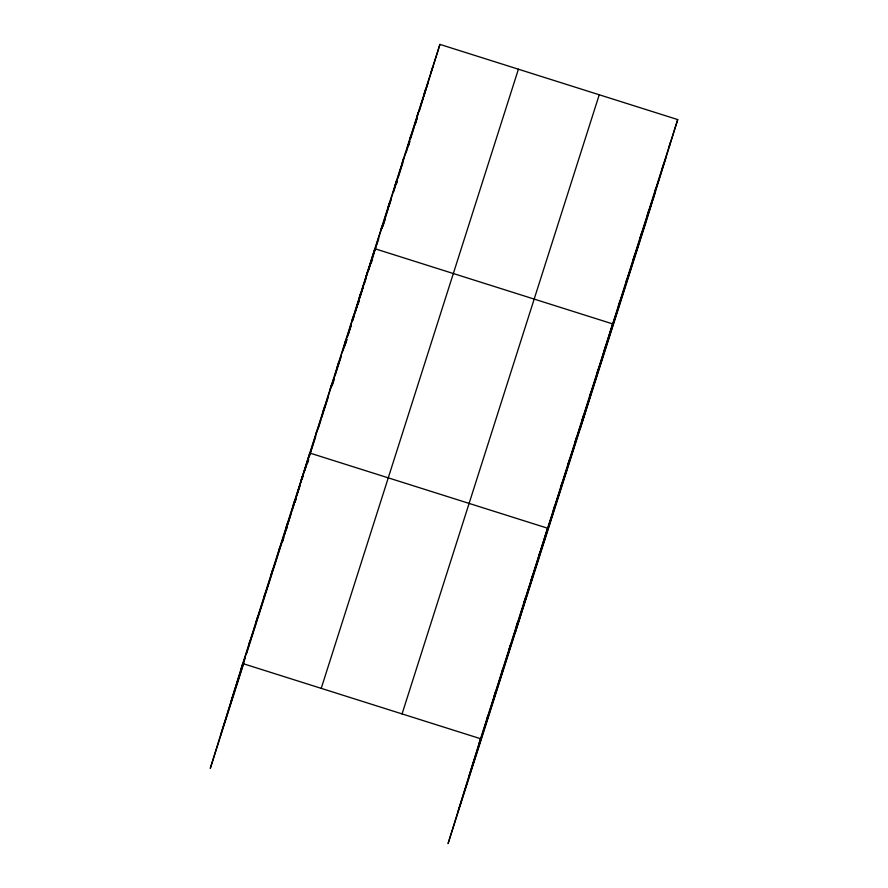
<?xml version="1.0" encoding="UTF-8"?>
<svg xmlns="http://www.w3.org/2000/svg" width="888" height="888" viewBox="0 0 888 888"><rect width="100%" height="100%" fill="white"/><g stroke="black" fill="none" stroke-linecap="round" stroke-linejoin="round"><path stroke-width="1.33" d="M248.707 644.966L250.194 640.148M256.155 621.578L257.642 616.76M263.603 598.19L265.09 593.373M271.051 574.802L272.538 569.985M278.499 551.415L279.998 546.597M285.947 528.027L287.446 523.199M293.395 504.628L294.894 499.811M300.843 481.241L302.342 476.423M282.428 541.403L283.616 537.595M284.404 535.053L287.146 526.162M292.407 509.19L287.546 524.897L290.753 514.807M292.807 507.881L309.79 453.035L547.585 528.216L515.118 633.089M315.529 435.153L317.016 430.336M322.755 412.443L324.253 407.625M329.992 389.743L331.479 384.926M337.218 367.044L338.705 362.226M344.444 344.344L345.943 339.527M351.681 321.645L353.169 316.827M358.907 298.934L360.395 294.117M366.134 276.235L367.632 271.417M344.755 345.976L346.72 339.627M348.285 334.543L351.038 325.652L347.397 336.974M357.476 304.873L352.614 320.579L353.824 316.794M357.875 303.563L374.858 248.718L612.653 323.898L580.186 428.771M380.597 230.836L382.084 226.018M387.823 208.136L389.321 203.319M395.06 185.426L396.548 180.608M402.286 162.726L403.774 157.909M409.512 140.027L411.011 135.209M416.75 117.327L418.237 112.51M423.976 94.616L425.463 89.799M431.202 71.917L432.7 67.1M408.635 145.466L409.823 141.658M419.303 111.022L422.943 99.245M423.754 96.637L439.926 44.4L677.722 119.58L645.254 224.453L448.074 843.6L480.541 738.716L242.746 663.547L210.278 768.42L243.8 663.17M486.502 720.146L487.989 715.328M493.95 696.758L495.437 691.941M501.398 673.37L502.886 668.553M508.846 649.983L510.334 645.165M516.294 626.584L517.782 621.767M523.742 603.196L525.23 598.379M531.191 579.809L532.678 574.991M538.639 556.421L540.126 551.603M553.324 510.323L554.811 505.505M560.55 487.623L562.037 482.806M567.776 464.924L569.275 460.106M575.013 442.224L576.501 437.407M582.239 419.513L583.727 414.696M589.466 396.814L590.964 391.997M596.703 374.114L598.19 369.297M603.929 351.415L605.416 346.598M618.392 306.005L619.88 301.187M625.618 283.305L627.106 278.488M632.844 260.606L634.343 255.788M640.082 237.906L641.569 233.089M647.308 215.207L648.795 210.378M654.534 192.496L656.032 187.679M661.771 169.797L663.258 164.979M668.997 147.097L670.484 142.28M241.259 668.364L439.926 44.4M231.035 701.387L245.521 655.899M245.932 654.6L253.38 631.213M253.79 629.914L290.631 514.263M291.042 512.964L304.906 469.43M305.306 468.176L334.221 377.367M334.632 376.101L341.458 354.656M341.858 353.402L355.511 310.523M355.91 309.257L384.837 218.448M385.237 217.194L392.063 195.749M392.463 194.483L406.127 151.604M406.526 150.35L428.216 82.24M220.502 735.408L245.332 657.442M246.165 654.833L249.883 643.145M250.294 641.846L265.201 595.06M265.612 593.761L272.228 572.971M272.649 571.672L280.097 548.284M280.508 546.986L287.135 526.196M292.363 509.756L294.372 503.452M294.772 502.197L295.981 498.412M296.781 495.881L300.399 484.537M302.009 479.487L303.208 475.702M304.817 470.662L308.436 459.307M309.235 456.787L315.662 436.607M318.071 429.037L320.879 420.213M321.689 417.693L323.698 411.388M324.098 410.123L328.116 397.513M331.324 387.423L334.132 378.588M334.943 376.068L337.751 367.244M338.15 365.978L341.369 355.888M342.968 350.849L344.977 344.544M345.388 343.279L346.586 339.494M355.422 311.744L359.041 300.399M359.84 297.88L363.458 286.524M364.258 284.005L366.267 277.7M368.675 270.13L374.303 252.47M374.703 251.215L375.913 247.43M376.712 244.899L378.721 238.595M381.94 228.505L388.356 208.325M388.766 207.071L391.175 199.5M393.584 191.93L395.593 185.625M395.993 184.371L397.202 180.586M398.002 178.055L402.819 162.926M406.038 152.836L409.646 141.481M410.456 138.961L414.063 127.606M282.539 541.525L283.749 537.74M286.158 530.169L287.368 526.384M294.994 502.419L296.204 498.634M307.448 463.325L308.647 459.54M332.345 385.126L334.354 378.821M345.61 343.512L346.808 339.727M358.053 304.406L359.263 300.632M371.306 262.793L372.516 259.007M382.961 226.218L384.97 219.913M396.215 184.593L397.424 180.808M321.223 688.355L518.403 69.209M402.064 713.908L599.245 94.772M479.043 743.534L677.722 119.58M468.831 776.556L666.011 157.409M458.297 810.578L655.477 191.431M416.894 118.803L414.929 125.153L416.883 118.781"/></g></svg>
